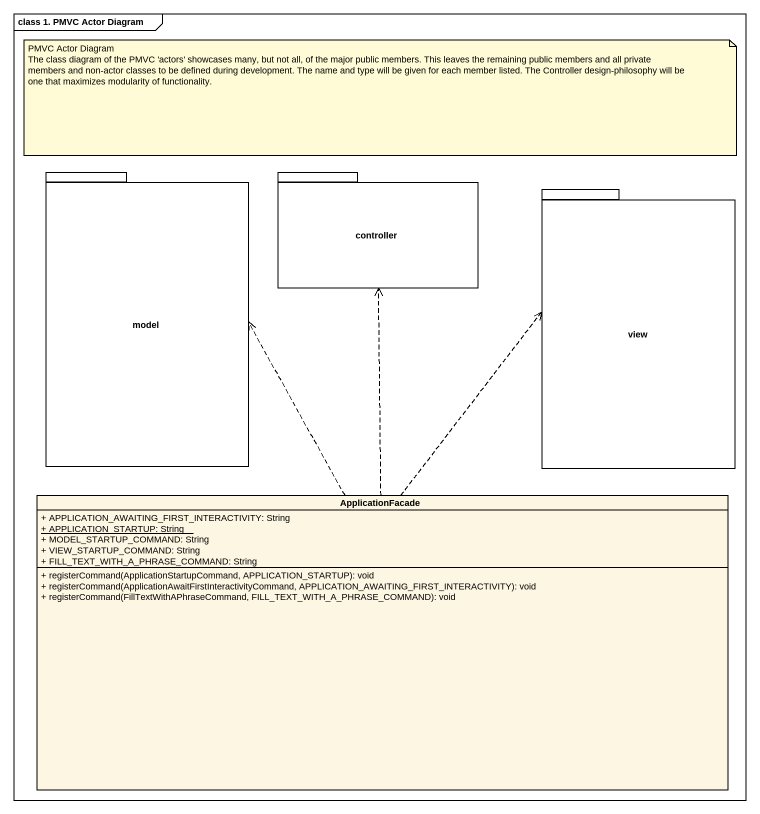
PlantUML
@startuml
mainframe class 1. PMVC Actor Diagram
hide circle
hide empty members
skinparam classAttributeIconSize 0
package model {
}
package controller {
}
package view {
}
class ApplicationFacade {
  + APPLICATION_AWAITING_FIRST_INTERACTIVITY: String
  {static} + APPLICATION_STARTUP: String
  + MODEL_STARTUP_COMMAND: String
  + VIEW_STARTUP_COMMAND: String
  + FILL_TEXT_WITH_A_PHRASE_COMMAND: String
  + registerCommand(ApplicationStartupCommand, APPLICATION_STARTUP): void
  + registerCommand(ApplicationAwaitFirstInteractivityCommand, APPLICATION_AWAITING_FIRST_INTERACTIVITY): void
  + registerCommand(FillTextWithAPhraseCommand, FILL_TEXT_WITH_A_PHRASE_COMMAND): void
}
ApplicationFacade .up.> model
ApplicationFacade .up.> controller
ApplicationFacade .up.> view
note as N1
  PMVC Actor Diagram
  The class diagram of the PMVC 'actors' showcases many, but not all, of the major public members. This leaves the remaining public members and all private members and non-actor classes to be defined during development. The name and type will be given for each member listed. The Controller design-philosophy will be one that maximizes modularity of functionality.
end note
@enduml
